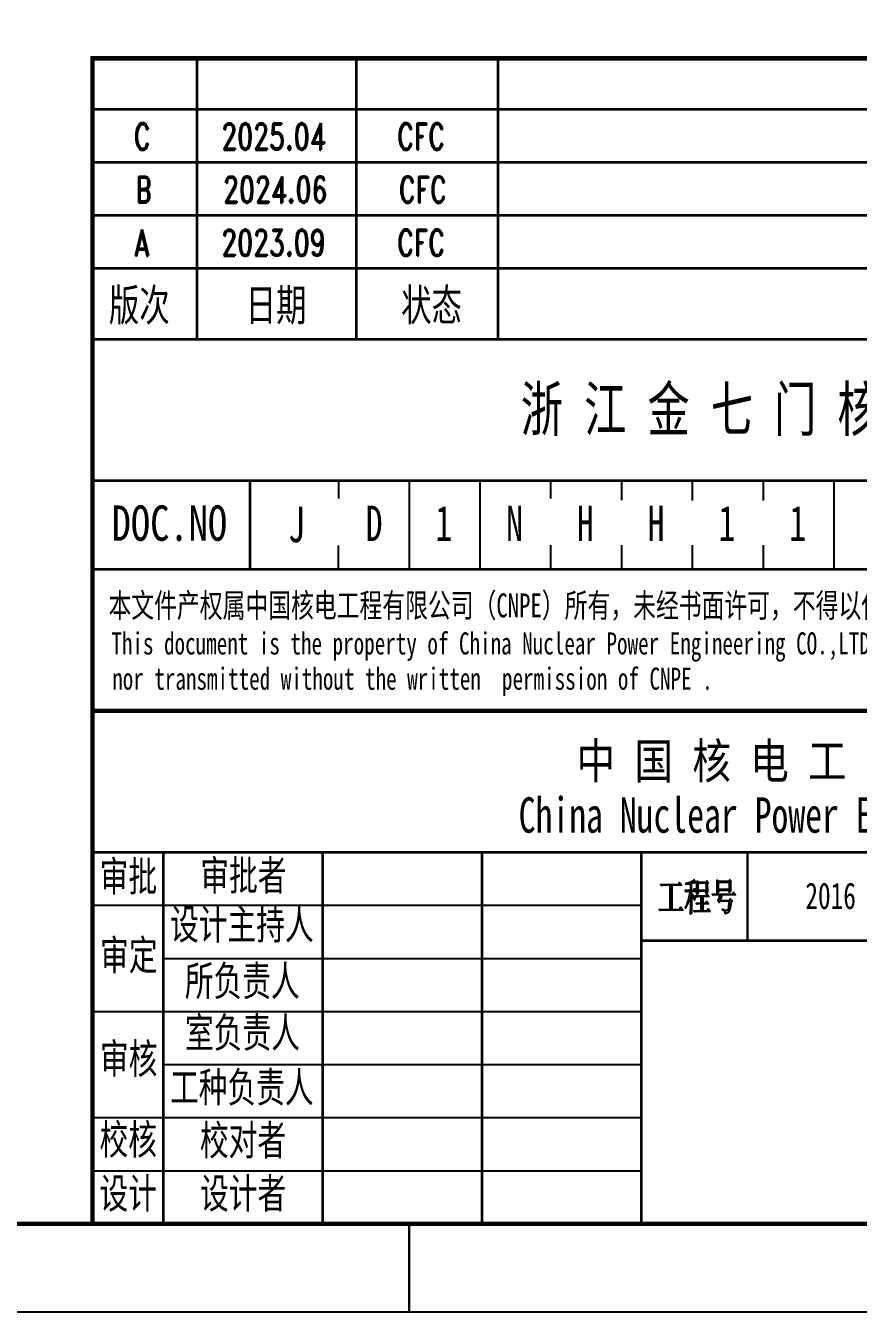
# Model space of a CAD drawing. Extents: x -249712 to 323108, y -93352 to -30277.
# Drawn here: x -147483 to -140427, y -93352 to -82444 of the extents above; entities that cross this region are included whole.
import ezdxf

# ---------------------------------------------------------------- set-up
doc = ezdxf.new("R2010")
doc.units = 0
doc.linetypes.add('CONTINOUS', pattern=[0])
doc.layers.get('0').update_dxf_attribs({"linetype": 'CONTINUOUS'})
for name, color, linetype in [('1', 7, 'CONTINUOUS'), ('BORDER', 7, 'CONTINUOUS'), ('TK', 4, 'CONTINUOUS'), ('图框', 4, 'CONTINOUS')]:
    doc.layers.add(name, color=color, linetype=linetype)
doc.styles.add('romand', font='romand.shx', dxfattribs={"width": 0.7, "height": 200, "bigfont": 'OCHINESE.shx'})
doc.styles.add('宋体', font='', dxfattribs={"width": 0.7})
doc.styles.get('宋体').set_extended_font_data('SimSun')

msp = doc.modelspace()

# ---------------------------------------------------------------- hatches: boundary and pattern name
at = {"layer": '1'}
h = msp.add_hatch(color=2, dxfattribs=at)
h.paths.add_polyline_path([(-142007, -89732), (-141925, -89732), (-141941, -89709), (-141952, -89725), (-142102, -89725), (-142095, -89735), (-142086, -89733), (-142077, -89732), (-142021, -89732), (-142021, -89937), (-142114, -89937), (-142107, -89947), (-142099, -89944), (-142090, -89943), (-141914, -89943), (-141931, -89919), (-141943, -89937), (-142007, -89937)])
h.paths.add_polyline_path([(-141838, -89844), (-141839, -89823), (-141839, -89813), (-141832, -89823), (-141826, -89834), (-141822, -89845), (-141821, -89848), (-141816, -89859), (-141811, -89855), (-141811, -89853), (-141809, -89841), (-141812, -89830), (-141812, -89829), (-141818, -89823), (-141826, -89817), (-141836, -89810), (-141839, -89808), (-141839, -89783), (-141802, -89783), (-141816, -89763), (-141826, -89777), (-141839, -89777), (-141839, -89714), (-141826, -89711), (-141816, -89709), (-141809, -89708), (-141807, -89708), (-141819, -89686), (-141824, -89691), (-141832, -89696), (-141842, -89702), (-141847, -89705), (-141858, -89709), (-141867, -89712), (-141876, -89715), (-141884, -89717), (-141887, -89718), (-141887, -89723), (-141875, -89721), (-141865, -89720), (-141856, -89718), (-141850, -89717), (-141850, -89777), (-141894, -89777), (-141887, -89787), (-141879, -89783), (-141853, -89783), (-141854, -89795), (-141856, -89807), (-141859, -89819), (-141862, -89833), (-141866, -89847), (-141869, -89858), (-141873, -89870), (-141877, -89882), (-141881, -89893), (-141886, -89905), (-141891, -89918), (-141893, -89922), (-141891, -89926), (-141880, -89907), (-141874, -89896), (-141869, -89885), (-141865, -89874), (-141860, -89862), (-141856, -89850), (-141852, -89837), (-141850, -89829), (-141850, -89847), (-141850, -89934), (-141851, -89946), (-141851, -89956), (-141851, -89966), (-141851, -89975), (-141838, -89966), (-141838, -89961), (-141838, -89955), (-141838, -89937), (-141838, -89925)])
h.paths.add_polyline_path([(-141706, -89718), (-141698, -89711), (-141710, -89693), (-141718, -89705), (-141782, -89705), (-141795, -89693), (-141795, -89706), (-141795, -89706), (-141794, -89720), (-141794, -89733), (-141794, -89761), (-141794, -89775), (-141794, -89788), (-141795, -89801), (-141795, -89806), (-141783, -89798), (-141783, -89783), (-141717, -89783), (-141717, -89799), (-141705, -89793), (-141705, -89786), (-141705, -89776), (-141705, -89763), (-141706, -89748)])
h.paths.add_polyline_path([(-141783, -89711), (-141717, -89711), (-141717, -89777), (-141783, -89777)], flags=16)
h.paths.add_polyline_path([(-141745, -89828), (-141692, -89828), (-141706, -89808), (-141715, -89822), (-141806, -89822), (-141799, -89832), (-141792, -89828), (-141757, -89828), (-141757, -89883), (-141801, -89883), (-141794, -89893), (-141786, -89889), (-141757, -89889), (-141757, -89948), (-141819, -89948), (-141812, -89958), (-141804, -89955), (-141795, -89954), (-141685, -89954), (-141700, -89933), (-141711, -89948), (-141745, -89948), (-141745, -89889), (-141696, -89889), (-141710, -89869), (-141720, -89883), (-141745, -89883)])
h.paths.add_polyline_path([(-141510, -89752), (-141510, -89709), (-141503, -89701), (-141515, -89686), (-141523, -89698), (-141610, -89698), (-141623, -89688), (-141622, -89701), (-141622, -89714), (-141622, -89728), (-141622, -89755), (-141622, -89768), (-141622, -89781), (-141623, -89794), (-141623, -89795), (-141610, -89788), (-141610, -89776), (-141522, -89776), (-141522, -89790), (-141509, -89782), (-141509, -89775), (-141509, -89765)])
h.paths.add_polyline_path([(-141610, -89705), (-141522, -89705), (-141522, -89769), (-141610, -89769)], flags=16)
h.paths.add_polyline_path([(-141584, -89814), (-141468, -89814), (-141484, -89792), (-141495, -89808), (-141664, -89808), (-141657, -89818), (-141649, -89814), (-141599, -89814), (-141602, -89829), (-141605, -89841), (-141606, -89844), (-141612, -89855), (-141616, -89861), (-141606, -89878), (-141598, -89867), (-141518, -89867), (-141520, -89888), (-141523, -89905), (-141525, -89919), (-141528, -89930), (-141531, -89937), (-141534, -89942), (-141540, -89944), (-141547, -89944), (-141556, -89942), (-141567, -89938), (-141577, -89934), (-141578, -89939), (-141567, -89947), (-141559, -89955), (-141554, -89963), (-141551, -89971), (-141551, -89973), (-141540, -89969), (-141533, -89965), (-141531, -89963), (-141524, -89956), (-141519, -89949), (-141517, -89944), (-141514, -89936), (-141512, -89925), (-141509, -89910), (-141507, -89893), (-141505, -89874), (-141496, -89866), (-141509, -89847), (-141519, -89861), (-141597, -89861)])

# ---------------------------------------------------------------- linework, layer by layer
at = {"color": 2, "linetype": 'Continuous'}
msp.add_line((-145581, -86302), (-145581, -87052), dxfattribs=at)
msp.add_lwpolyline([(-221835, -30277), (-132660, -30277), (-132660, -93352), (-221835, -93352)], close=True)
at = {"color": 4, "const_width": 37.5}
msp.add_lwpolyline([(-219960, -31027), (-133416, -31027), (-133416, -92602), (-219960, -92602)], close=True, dxfattribs=at)
at = {"color": 4, "flags": 128}
for points in [[(-144234, -92602), (-144234, -93352)], [(-144234, -93352), (-144234, -92602)], [(-132660, -93352), (-221835, -93352)]]:
    msp.add_lwpolyline(points, dxfattribs=at)
at = {"layer": '1', "color": 2}
for p, q in [((-146916, -88107), (-146916, -82720)), ((-144831, -86377), (-144831, -86377)), ((-144231, -87052), (-144231, -86302)), ((-143631, -87052), (-143631, -86302)), ((-143031, -86452), (-143031, -86302)), ((-142431, -86468), (-142431, -86302)), ((-141831, -86470), (-141831, -86302)), ((-141231, -86470), (-141231, -86302)), ((-140631, -87052), (-140631, -86302)), ((-144831, -87052), (-144831, -86851)), ((-143031, -87052), (-143031, -86849)), ((-142431, -87052), (-142431, -86849)), ((-141831, -87052), (-141831, -86849)), ((-141231, -87052), (-141231, -86849)), ((-133431, -87052), (-146931, -87052)), ((-146916, -89902), (-142266, -89902)), ((-146316, -90352), (-142266, -90352)), ((-146916, -90802), (-142266, -90802)), ((-146316, -91252), (-142266, -91252)), ((-146916, -91702), (-142266, -91702)), ((-146916, -92152), (-142266, -92152)), ((-133416, -92602), (-146916, -92602)), ((-133416, -92602), (-146916, -92602))]:
    msp.add_line(p, q, dxfattribs=at)
at = {"layer": '1', "color": 2, "const_width": 37.5}
for points in [[(-146916, -92602), (-133416, -92602), (-133416, -82720), (-146916, -82720)], [(-146916, -88252), (-133416, -88252), (-133416, -92602), (-146916, -92602)]]:
    msp.add_lwpolyline(points, close=True, dxfattribs=at)
at = {"layer": '1', "color": 2}
for points, const_width in [([(-146031, -82702), (-146031, -85102)], 22.5), ([(-144681, -82702), (-144681, -85102)], 22.5), ([(-143481, -82702), (-143481, -85102)], 22.5), ([(-146931, -83152), (-133431, -83152)], 22.5), ([(-146931, -83602), (-133431, -83602)], 22.5), ([(-146931, -84052), (-133431, -84052)], 22.5), ([(-146931, -84502), (-133431, -84502)], 22.5), ([(-146931, -85102), (-133431, -85102)], 22.5), ([(-146931, -86302), (-133431, -86302)], 22.5), ([(-145581, -86302), (-145581, -87052)], 22.5), ([(-146931, -87052), (-133431, -87052)], 22.5), ([(-146916, -87052), (-133416, -87052)], 22.5), ([(-146916, -89452), (-133416, -89452)], 22.5), ([(-146316, -89452), (-146316, -92602)], 22.5), ([(-144966, -89452), (-144966, -92602)], 22.5), ([(-143616, -89452), (-143616, -92602)], 22.5), ([(-142266, -89452), (-142266, -92602)], 22.5), ([(-141366, -89452), (-141366, -90202)], 18.7), ([(-142266, -90202), (-133416, -90202)], 22.5)]:
    msp.add_lwpolyline(points, dxfattribs=dict(at, const_width=const_width))
for points in [[(-142090, -89943), (-142099, -89944), (-142107, -89947), (-142114, -89937), (-142021, -89937), (-142021, -89732), (-142077, -89732), (-142086, -89733), (-142095, -89735), (-142102, -89725), (-141952, -89725), (-141941, -89709), (-141925, -89732), (-142007, -89732), (-142007, -89937), (-141943, -89937), (-141931, -89919), (-141914, -89943)], [(-141822, -89845), (-141821, -89848), (-141816, -89859), (-141811, -89855), (-141811, -89853), (-141809, -89841), (-141812, -89830), (-141812, -89829), (-141818, -89823), (-141826, -89817), (-141836, -89810), (-141839, -89808), (-141839, -89783), (-141802, -89783), (-141816, -89763), (-141826, -89777), (-141839, -89777), (-141839, -89714), (-141826, -89711), (-141816, -89709), (-141809, -89708), (-141807, -89708), (-141819, -89686), (-141824, -89691), (-141832, -89696), (-141842, -89702), (-141847, -89705), (-141858, -89709), (-141867, -89712), (-141876, -89715), (-141884, -89717), (-141887, -89718), (-141887, -89723), (-141875, -89721), (-141865, -89720), (-141856, -89718), (-141850, -89717), (-141850, -89777), (-141894, -89777), (-141887, -89787), (-141879, -89783), (-141853, -89783), (-141854, -89795), (-141856, -89807), (-141859, -89819), (-141862, -89833), (-141866, -89847), (-141869, -89858), (-141873, -89870), (-141877, -89882), (-141881, -89893), (-141886, -89905), (-141891, -89918), (-141893, -89922), (-141891, -89926), (-141880, -89907), (-141874, -89896), (-141869, -89885), (-141865, -89874), (-141860, -89862), (-141856, -89850), (-141852, -89837), (-141850, -89829), (-141850, -89847), (-141850, -89934), (-141851, -89946), (-141851, -89956), (-141851, -89966), (-141851, -89975), (-141838, -89966), (-141838, -89961), (-141838, -89955), (-141838, -89937), (-141838, -89925), (-141838, -89844), (-141839, -89823), (-141839, -89813), (-141832, -89823), (-141826, -89834)], [(-141783, -89777), (-141783, -89711), (-141717, -89711), (-141717, -89777)], [(-141610, -89698), (-141523, -89698), (-141515, -89686), (-141503, -89701), (-141510, -89709), (-141510, -89752), (-141509, -89765), (-141509, -89775), (-141509, -89782), (-141522, -89790), (-141522, -89776), (-141610, -89776), (-141610, -89788), (-141623, -89795), (-141623, -89794), (-141622, -89781), (-141622, -89768), (-141622, -89755), (-141622, -89728), (-141622, -89714), (-141622, -89701), (-141623, -89688)], [(-141610, -89769), (-141610, -89705), (-141522, -89705), (-141522, -89769)], [(-141745, -89883), (-141720, -89883), (-141710, -89869), (-141696, -89889), (-141745, -89889), (-141745, -89948), (-141711, -89948), (-141700, -89933), (-141685, -89954), (-141795, -89954), (-141804, -89955), (-141812, -89958), (-141819, -89948), (-141757, -89948), (-141757, -89889), (-141786, -89889), (-141794, -89893), (-141801, -89883), (-141757, -89883), (-141757, -89828), (-141792, -89828), (-141799, -89832), (-141806, -89822), (-141715, -89822), (-141706, -89808), (-141692, -89828), (-141745, -89828)], [(-141657, -89818), (-141664, -89808), (-141495, -89808), (-141484, -89792), (-141468, -89814), (-141584, -89814), (-141597, -89861), (-141519, -89861), (-141509, -89847), (-141496, -89866), (-141505, -89874), (-141507, -89893), (-141509, -89910), (-141512, -89925), (-141514, -89936), (-141517, -89944), (-141519, -89949), (-141524, -89956), (-141531, -89963), (-141533, -89965), (-141540, -89969), (-141551, -89973), (-141551, -89971), (-141554, -89963), (-141559, -89955), (-141567, -89947), (-141578, -89939), (-141577, -89934), (-141567, -89938), (-141556, -89942), (-141547, -89944), (-141540, -89944), (-141534, -89942), (-141534, -89941), (-141531, -89937), (-141528, -89930), (-141525, -89919), (-141523, -89905), (-141520, -89888), (-141518, -89867), (-141598, -89867), (-141606, -89878), (-141616, -89861), (-141612, -89855), (-141606, -89844), (-141605, -89841), (-141602, -89829), (-141599, -89814), (-141649, -89814)]]:
    msp.add_lwpolyline(points, close=True, dxfattribs=at)
for points in [[(-141795, -89706), (-141795, -89693)], [(-141795, -89693), (-141782, -89705), (-141718, -89705), (-141710, -89693), (-141698, -89711), (-141706, -89718), (-141706, -89748), (-141705, -89763), (-141705, -89776), (-141705, -89786), (-141705, -89793), (-141717, -89799), (-141717, -89783), (-141783, -89783), (-141783, -89798), (-141795, -89806), (-141795, -89801), (-141794, -89788), (-141794, -89775), (-141794, -89761), (-141794, -89733), (-141794, -89720), (-141795, -89706)]]:
    msp.add_lwpolyline(points, dxfattribs=at)
at = {"layer": 'BORDER', "color": 2}
msp.add_line((-144831, -86302), (-144831, -86452), dxfattribs=at)
at = {"layer": '图框', "color": 2}
msp.add_line((-133416, -92602), (-146916, -92602), dxfattribs=at)

# ---------------------------------------------------------------- texts
at = {"color": 2, "style": '宋体', "width": 0.7}
msp.add_text('浙 江 金 七 门 核 电 厂 1、2 号 机 组', height=375, dxfattribs=at).set_placement((-143287, -85881))
at = {"color": 2, "linetype": 'Continuous', "attachment_point": 5, "style": '宋体'}
for s, width, insert, char_height in [('J', 433.11, (-145188, -86675), 300), ('D', 507.01, (-144530, -86663), 300), ('1', 507.01, (-143940, -86662), 300), ('N', 507.01, (-143340, -86662), 300), ('H', 7499.99, (-142740, -86662), 300), ('H', 507.01, (-142140, -86662), 300), ('1', 507.01, (-141540, -86662), 300), ('1', 507.01, (-140940, -86662), 300), ('2016', 1298.16, (-140661, -89823), 225)]:
    msp.add_mtext_dynamic_manual_height_columns(s, width=width, gutter_width=75, heights=[0], dxfattribs=dict(at, insert=insert, char_height=char_height))
at = {"color": 2, "char_height": 255, "attachment_point": 1, "style": '宋体'}
for s, width, heights, insert in [('\\pi60.01667;审批', 600, [333], (-146916, -89529)), ('\\pi278.89926;审批者', 1289.65, [0], (-146282, -89521)), ('\\pi22.55343;设计主持人', 1289.65, [0], (-146282, -89935)), ('\\pi63.4875;审定', 600, [0], (-146916, -90196)), ('\\pi147.50343;所负责人', 1289.65, [0], (-146282, -90415)), ('\\pi149.48676;室负责人', 1289.65, [0], (-146282, -90853)), ('\\pi62.49583;审核', 600, [0], (-146916, -91074)), ('\\pi22.05759;工种负责人', 1289.65, [0], (-146282, -91317)), ('\\pi59.025;校核', 600, [0], (-146916, -91759)), ('\\pi275.42843;校对者', 1289.65, [332], (-146282, -91766)), ('\\pi58.52917;设计', 600, [0], (-146916, -92216)), ('\\pi276.91593;设计者', 1289.65, [332], (-146282, -92216))]:
    msp.add_mtext_dynamic_manual_height_columns(s, width=width, gutter_width=75, heights=heights, dxfattribs=dict(at, insert=insert))
at = {"layer": '1', "color": 2, "style": '宋体'}
for s, height, width, p in [('版次', 270, 0.7, (-146778, -84947)), ('日期 ', 270, 0.7, (-145619, -84947)), ('状态', 270, 0.7, (-144301, -84947)), ('DOC.NO', 300, 0.8, (-146755, -86811)), ('中 国 核 电 工 程 有 限 公 司', 300, 0.8, (-142815, -88828)), ('China Nuclear Power Engineering Co., Ltd', 300, 0.7, (-143305, -89286))]:
    msp.add_text(s, height=height, dxfattribs=dict(at, width=width)).set_placement(p)
at = {"layer": '1', "color": 2, "ltscale": 0.8, "style": '宋体', "width": 0.7}
for s, height, p in [('本文件产权属中国核电工程有限公司（CNPE）所有，未经书面许可，不得以任何方式复制、传播、发表和外传。', 202.5, (-146781, -87460)), ('This document is the property of China Nuclear Power Engineering CO.,LTD (CNPE) , no part of this document may be', 187.5, (-146757, -87775)), ('nor transmitted without the written  permission of CNPE .', 187.5, (-146750, -88074))]:
    msp.add_text(s, height=height, dxfattribs=at).set_placement(p)
at = {"layer": 'TK', "color": 6, "style": 'romand', "width": 0.7}
for s, p in [('C', (-146567, -83496)), ('2025.04', (-145825, -83496)), ('CFC', (-144335, -83496))]:
    msp.add_text(s, height=225, dxfattribs=at).set_placement(p)
at = {"layer": 'TK', "color": 2, "style": 'romand', "width": 0.7}
for s, p in [('B', (-146552, -83946)), ('2024.06', (-145810, -83946)), ('CFC', (-144320, -83946)), ('A', (-146567, -84396)), ('2023.09', (-145825, -84396)), ('CFC', (-144335, -84396))]:
    msp.add_text(s, height=225, dxfattribs=at).set_placement(p)

doc.saveas('drawing.dxf')
